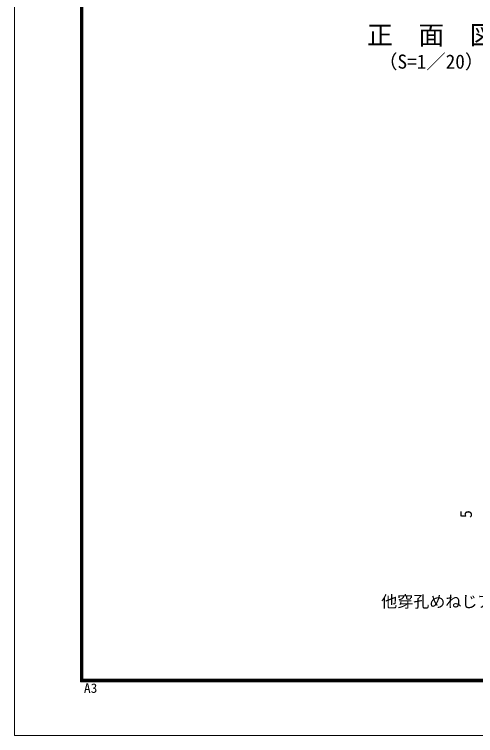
# Model space of a CAD drawing. Units: millimetres, scale not verified. Extents: x -4200 to 4200, y -2970 to 2970.
# Drawn here: x -4200 to -2316, y -2970 to -22 of the extents above; entities that cross this region are included whole.
import ezdxf
from ezdxf.enums import TextEntityAlignment as Align

# ---------------------------------------------------------------- set-up
doc = ezdxf.new("R2010")
doc.units = ezdxf.units.MM
doc.header["$LTSCALE"] = 20
for name, color, linetype, lineweight in [('0-2_D-STR-DIM', 7, 'Continuous', 9), ('0-7_D-STR-TXT', 7, 'Continuous', 9), ('0-8_D-TTL', 7, 'Continuous', 9)]:
    doc.layers.add(name, color=color, linetype=linetype, lineweight=lineweight)
doc.layers.add('0-4_D-TTL-TXT', color=7, linetype='Continuous')
doc.styles.add('ＭＳ ゴシック', font='')
doc.styles.get('ＭＳ ゴシック').set_extended_font_data('MS Gothic')

msp = doc.modelspace()

# ---------------------------------------------------------------- linework, layer by layer
at = {"layer": '0-8_D-TTL', "color": 2, "lineweight": 18}
msp.add_lwpolyline([(-4200, 2970), (4200, 2970), (4200, -2970), (-4200, -2970)], close=True, dxfattribs=at)
at = {"layer": '0-8_D-TTL'}
for points in [[(-3930, 2750), (3930, 2750), (3930, -2750), (-3930, -2750)], [(-3927.5, 2747.5), (3927.5, 2747.5), (3927.5, -2747.5), (-3927.5, -2747.5)], [(-3925, 2745), (3925, 2745), (3925, -2745), (-3925, -2745)], [(-3922.5, 2742.5), (3922.5, 2742.5), (3922.5, -2742.5), (-3922.5, -2742.5)], [(-3920, 2740), (3920, 2740), (3920, -2740), (-3920, -2740)]]:
    msp.add_lwpolyline(points, close=True, dxfattribs=at)

# ---------------------------------------------------------------- texts
at = {"layer": '0-2_D-STR-DIM', "style": 'ＭＳ ゴシック'}
msp.add_text('5', height=48.09, rotation=90, dxfattribs=at).set_placement((-2316.18, -2081.12), align=Align.BOTTOM_LEFT)
at = {"layer": '0-4_D-TTL-TXT', "style": 'ＭＳ ゴシック'}
for s, height, p in [('正\u3000面\u3000図', 76.98, (-2758.87, -167.52)), ('（S=1／20）', 57.77, (-2713.39, -260.72))]:
    msp.add_text(s, height=height, dxfattribs=at).set_placement(p, align=Align.BOTTOM_LEFT)
at = {"layer": '0-7_D-STR-TXT', "style": 'ＭＳ ゴシック'}
msp.add_text('他穿孔めねじアンカーM12', height=48.09, dxfattribs=at).set_placement((-2701.5, -2460.4), align=Align.BOTTOM_LEFT)
at = {"layer": '0-8_D-TTL', "style": 'ＭＳ ゴシック', "width": 1.05}
msp.add_text('A3', height=38.48, dxfattribs=at).set_placement((-3916.09, -2806.81), align=Align.BOTTOM_LEFT)

doc.saveas('drawing.dxf')
